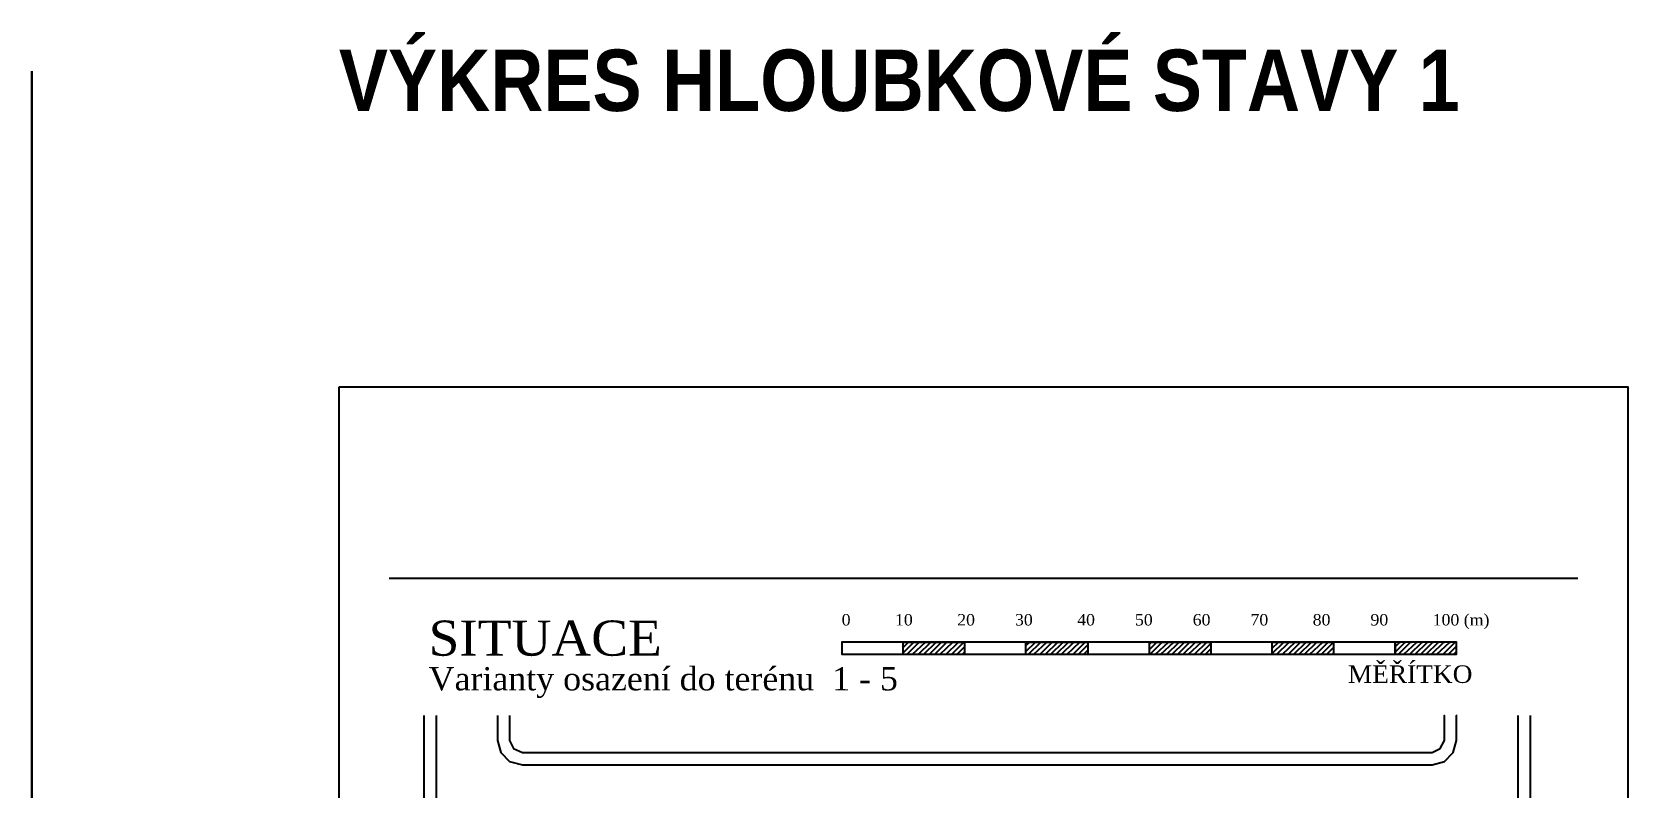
# Model space of a CAD drawing. Header units: millimetres. Extents: x -51 to 2999949, y -1641567 to 415040.
# Drawn here: x 879949 to 1139949, y 290869 to 413883 of the extents above; entities that cross this region are included whole.
import ezdxf

# ---------------------------------------------------------------- set-up
doc = ezdxf.new("R2010")
doc.units = ezdxf.units.MM
doc.header["$LTSCALE"] = 75
doc.header["$MEASUREMENT"] = 0
doc.layers.get('0').update_dxf_attribs({"linetype": 'CONTINUOUS'})
doc.layers.add('dělící čára', color=140, linetype='CONTINUOUS', lineweight=30)
doc.layers.add('ZEMINA', color=7, linetype='CONTINUOUS')
doc.styles.add('názvy výkresů', font='ariblk.ttf', dxfattribs={"width": 0.75, "height": 10000})
doc.styles.add('TIMESNEWROMAN', font='times.ttf')

msp = doc.modelspace()

# ---------------------------------------------------------------- linework, layer by layer
msp.add_line((938166.6185, 324920.1745), (1131752.1823, 324920.1745))
msp.add_lwpolyline([(929948.9938, 356001.2066), (929948.9938, 59001.2066), (1139948.9938, 59001.2066), (1139948.9938, 356001.2066)], close=True)
for points in [[(1011851.0381, 312523.7166), (1021855.6645, 312523.7166), (1021855.6645, 314478.346), (1031860.2843, 314478.346), (1031860.2843, 312523.7166), (1041864.9041, 312523.7166), (1041864.9041, 314478.346), (1051972.395, 314478.346), (1051972.395, 312523.7166), (1061977.0279, 312523.7166), (1061977.0279, 314478.346), (1071981.6346, 314478.346), (1071981.6346, 312523.7166), (1081986.2675, 312523.7166), (1081986.2675, 314478.346), (1091990.8873, 314478.346), (1091990.8873, 312523.7166), (1101995.5072, 312523.7166), (1101995.5072, 314478.346), (1011851.0381, 314478.346), (1011851.0381, 312523.7166), (1102098.3783, 312523.7166)], [(1021855.6645, 313603.8893), (1022730.1081, 314478.346), (1022832.9792, 314478.346)], [(1021855.6645, 312729.4588), (1023604.5386, 314478.346), (1023707.4097, 314478.346)], [(1022498.635, 312523.7166), (1024478.9821, 314478.346), (1024607.5841, 314478.346)], [(1023398.7964, 312523.7166), (1025482.0146, 314478.346), (1025584.8857, 314478.346)], [(1024376.098, 312523.7166), (1026356.4582, 314478.346), (1026459.3293, 314478.346)], [(1025250.5546, 312523.7166), (1027230.9018, 314478.346), (1027359.4906, 314478.346)], [(1026150.7029, 312523.7166), (1028105.3322, 314478.346), (1028233.9211, 314478.346)], [(1027025.1465, 312523.7166), (1029005.4936, 314478.346), (1029108.3778, 314478.346)], [(1027899.5901, 312523.7166), (1029982.8083, 314478.346), (1030085.6794, 314478.346)], [(1028876.8916, 312523.7166), (1030857.2519, 314478.346), (1030985.8407, 314478.346)], [(1029777.0661, 312523.7166), (1031757.4132, 314478.346), (1031860.2843, 314478.346)], [(1030651.4966, 312523.7166), (1031860.2843, 313732.5044), (1031963.1554, 313732.5044)], [(1031525.9402, 312523.7166), (1031860.2843, 312832.3299), (1031963.1554, 312832.3299)], [(1041864.9041, 313938.2466), (1042507.8746, 314478.346), (1042636.4766, 314478.346)], [(1041864.9041, 312960.9188), (1043408.036, 314478.346), (1043510.9071, 314478.346)], [(1042302.1194, 312523.7166), (1044282.4665, 314478.346), (1044385.3507, 314478.346)], [(1043176.5629, 312523.7166), (1045259.7942, 314478.346), (1045388.3831, 314478.346)], [(1044179.5954, 312523.7166), (1046159.9425, 314478.346), (1046262.8136, 314478.346)], [(1045054.039, 312523.7166), (1047034.3861, 314478.346), (1047137.2703, 314478.346)], [(1045928.4825, 312523.7166), (1047908.8297, 314478.346), (1048011.7008, 314478.346)], [(1046802.913, 312523.7166), (1048783.2602, 314478.346), (1048886.1443, 314478.346)], [(1047677.3566, 312523.7166), (1049657.7168, 314478.346), (1049786.3057, 314478.346)], [(1048577.518, 312523.7166), (1050660.7362, 314478.346), (1050763.6073, 314478.346)], [(1049554.8326, 312523.7166), (1051535.1798, 314478.346), (1051638.064, 314478.346)], [(1050429.2762, 312523.7166), (1051972.395, 314041.1177), (1052075.2792, 314041.1177)], [(1051303.7067, 312523.7166), (1051972.395, 313166.6872), (1052075.2792, 313166.6872)], [(1061977.0279, 314169.7065), (1062311.359, 314478.346), (1062414.2432, 314478.346)], [(1061977.0279, 313269.5583), (1063185.8156, 314478.346), (1063288.6867, 314478.346)], [(1062079.899, 312523.7166), (1064060.2461, 314478.346), (1064188.835, 314478.346)], [(1062980.0473, 312523.7166), (1065063.2786, 314478.346), (1065166.1628, 314478.346)], [(1063854.5039, 312523.7166), (1065937.7222, 314478.346), (1066040.5933, 314478.346)], [(1064831.8055, 312523.7166), (1066812.1527, 314478.346), (1066915.0368, 314478.346)], [(1065706.2491, 312523.7166), (1067686.6093, 314478.346), (1067815.1982, 314478.346)], [(1066606.4105, 312523.7166), (1068586.7576, 314478.346), (1068689.6287, 314478.346)], [(1067480.841, 312523.7166), (1069461.2012, 314478.346), (1069564.0723, 314478.346)], [(1068355.2976, 312523.7166), (1070438.5158, 314478.346), (1070567.1047, 314478.346)], [(1069332.5992, 312523.7166), (1071312.9463, 314478.346), (1071441.5483, 314478.346)], [(1070232.7737, 312523.7166), (1071981.6346, 314272.6038), (1072084.5188, 314272.6038)], [(1071107.2041, 312523.7166), (1071981.6346, 313398.1471), (1072084.5188, 313398.1471)], [(1081986.2675, 314375.4749), (1082089.1386, 314478.346), (1082217.7275, 314478.346)], [(1081986.2675, 313501.0182), (1082989.3, 314478.346), (1083092.1842, 314478.346)], [(1081986.2675, 312626.5877), (1083863.7436, 314478.346), (1083966.6147, 314478.346)], [(1082757.8269, 312523.7166), (1084738.1741, 314478.346), (1084841.0452, 314478.346)], [(1083632.2705, 312523.7166), (1085715.5018, 314478.346), (1085844.0907, 314478.346)], [(1084635.303, 312523.7166), (1086615.6501, 314478.346), (1086718.5212, 314478.346)], [(1085509.7465, 312523.7166), (1087490.0937, 314478.346), (1087592.9778, 314478.346)], [(1086384.1901, 312523.7166), (1088364.5372, 314478.346), (1088467.4083, 314478.346)], [(1087258.6206, 312523.7166), (1089238.9677, 314478.346), (1089341.8388, 314478.346)], [(1088133.0642, 312523.7166), (1090242.0133, 314478.346), (1090344.8844, 314478.346)], [(1089136.0966, 312523.7166), (1091116.4438, 314478.346), (1091219.3149, 314478.346)], [(1090010.5402, 312523.7166), (1091990.8873, 314478.346), (1092093.7715, 314478.346)], [(1090884.9838, 312523.7166), (1091990.8873, 313603.8893), (1092093.7715, 313603.8893)], [(1091785.1321, 312523.7166), (1091990.8873, 312729.4588), (1092093.7715, 312729.4588)], [(1101995.5072, 312523.7166), (1112000.127, 312523.7166), (1112000.127, 314478.346), (1101995.5072, 314478.346), (1101995.5072, 312523.7166), (1102098.3783, 312523.7166)], [(1101995.5072, 313732.5044), (1102767.0666, 314478.346), (1102869.9507, 314478.346)], [(1101995.5072, 312832.3299), (1103641.5101, 314478.346), (1103744.3943, 314478.346)], [(1102535.6066, 312523.7166), (1104515.9537, 314478.346), (1104644.5426, 314478.346)], [(1103435.7549, 312523.7166), (1105518.9862, 314478.346), (1105621.8703, 314478.346)], [(1104413.0826, 312523.7166), (1106393.4297, 314478.346), (1106496.3008, 314478.346)], [(1105287.5131, 312523.7166), (1107267.8602, 314478.346), (1107396.4622, 314478.346)], [(1106187.6745, 312523.7166), (1108142.3038, 314478.346), (1108270.9058, 314478.346)], [(1107062.118, 312523.7166), (1109042.4652, 314478.346), (1109145.3363, 314478.346)], [(1107936.5485, 312523.7166), (1109916.8957, 314478.346), (1110019.7798, 314478.346)], [(1108811.0052, 312523.7166), (1110894.2234, 314478.346), (1111022.8123, 314478.346)], [(1109814.0246, 312523.7166), (1111794.3717, 314478.346), (1111897.2559, 314478.346)], [(1110688.4681, 312523.7166), (1112000.127, 313835.3755), (1112103.0111, 313835.3755)], [(1111562.9117, 312523.7166), (1112000.127, 312960.9188), (1112103.0111, 312960.9188)], [(943799.0401, 302519.0837), (943799.0401, 206459.2977), (943901.9177, 206459.2977)], [(945779.3872, 302519.0837), (945779.3872, 206459.2977), (945882.2648, 206459.2977)], [(955784.0135, 302519.0837), (955784.0135, 298455.5184), (956324.1064, 296475.1713), (957764.3607, 295060.6413), (959847.5854, 294494.8241), (1108039.4327, 294494.8241), (1110019.7798, 295060.6413), (1111460.0406, 296475.1713), (1112000.127, 298455.5184), (1112000.127, 302519.0837), (1112103.0111, 302519.0837)], [(957764.3607, 302519.0837), (957764.3607, 298455.5184), (958407.3312, 297143.8596), (959847.5854, 296475.1713), (1108039.4327, 296475.1713), (1109351.0915, 297143.8596), (1110019.7798, 298455.5184), (1110019.7798, 302519.0837), (1110122.664, 302519.0837)], [(1122004.7468, 302519.0837), (1122004.7468, 206459.2977), (1122107.6179, 206459.2977)], [(1123985.0939, 302519.0837), (1123985.0939, 206459.2977), (1124087.9781, 206459.2977)]]:
    msp.add_lwpolyline(points)
at = {"layer": 'dělící čára'}
msp.add_line((879948.9938, 407501.2066), (879948.9938, 7501.2066), dxfattribs=at)

# ---------------------------------------------------------------- texts
at = {"attachment_point": 7, "style": 'TIMESNEWROMAN'}
for s, insert, char_height, width in [('\\W1.04;SITUACE', (944570.606, 312189.4902), 5726.351254, 39233.210613), ('\\W1.03;0\\~\\~\\~\\~\\~\\~\\~\\~\\~\\~10\\~\\~\\~\\~\\~\\~\\~\\~\\~\\~20\\~\\~\\~\\~\\~\\~\\~\\~\\~30\\~\\~\\~\\~\\~\\~\\~\\~\\~\\~40\\~\\~\\~\\~\\~\\~\\~\\~\\~50\\~\\~\\~\\~\\~\\~\\~\\~\\~60\\~\\~\\~\\~\\~\\~\\~\\~\\~70\\~\\~\\~\\~\\~\\~\\~\\~\\~\\~80\\~\\~\\~\\~\\~\\~\\~\\~\\~90\\~\\~\\~\\~\\~\\~\\~\\~\\~\\~100\\~(m)', (1011851.0381, 316587.4128), 1861.0337746, 104185.902222), ('\\W1.02;Varianty\\~osazení\\~do\\~terénu\\~\\~1\\~-\\~5', (944570.606, 305373.9922), 3793.664797, 76615.213946), ('\\W1.03;MĚŘÍTKO', (1094305.5786, 307791.5676), 2863.160702, 21087.585931)]:
    msp.add_mtext(s, dxfattribs=dict(at, insert=insert, char_height=char_height, width=width))
at = {"layer": 'ZEMINA', "insert": (929948.9938, 411001.2066), "char_height": 10000, "attachment_point": 1, "style": 'názvy výkresů'}
msp.add_mtext_dynamic_manual_height_columns('VÝKRES HLOUBKOVÉ STAVY 1', width=183031.750957, gutter_width=50000, heights=[0], dxfattribs=at)

doc.saveas('drawing.dxf')
